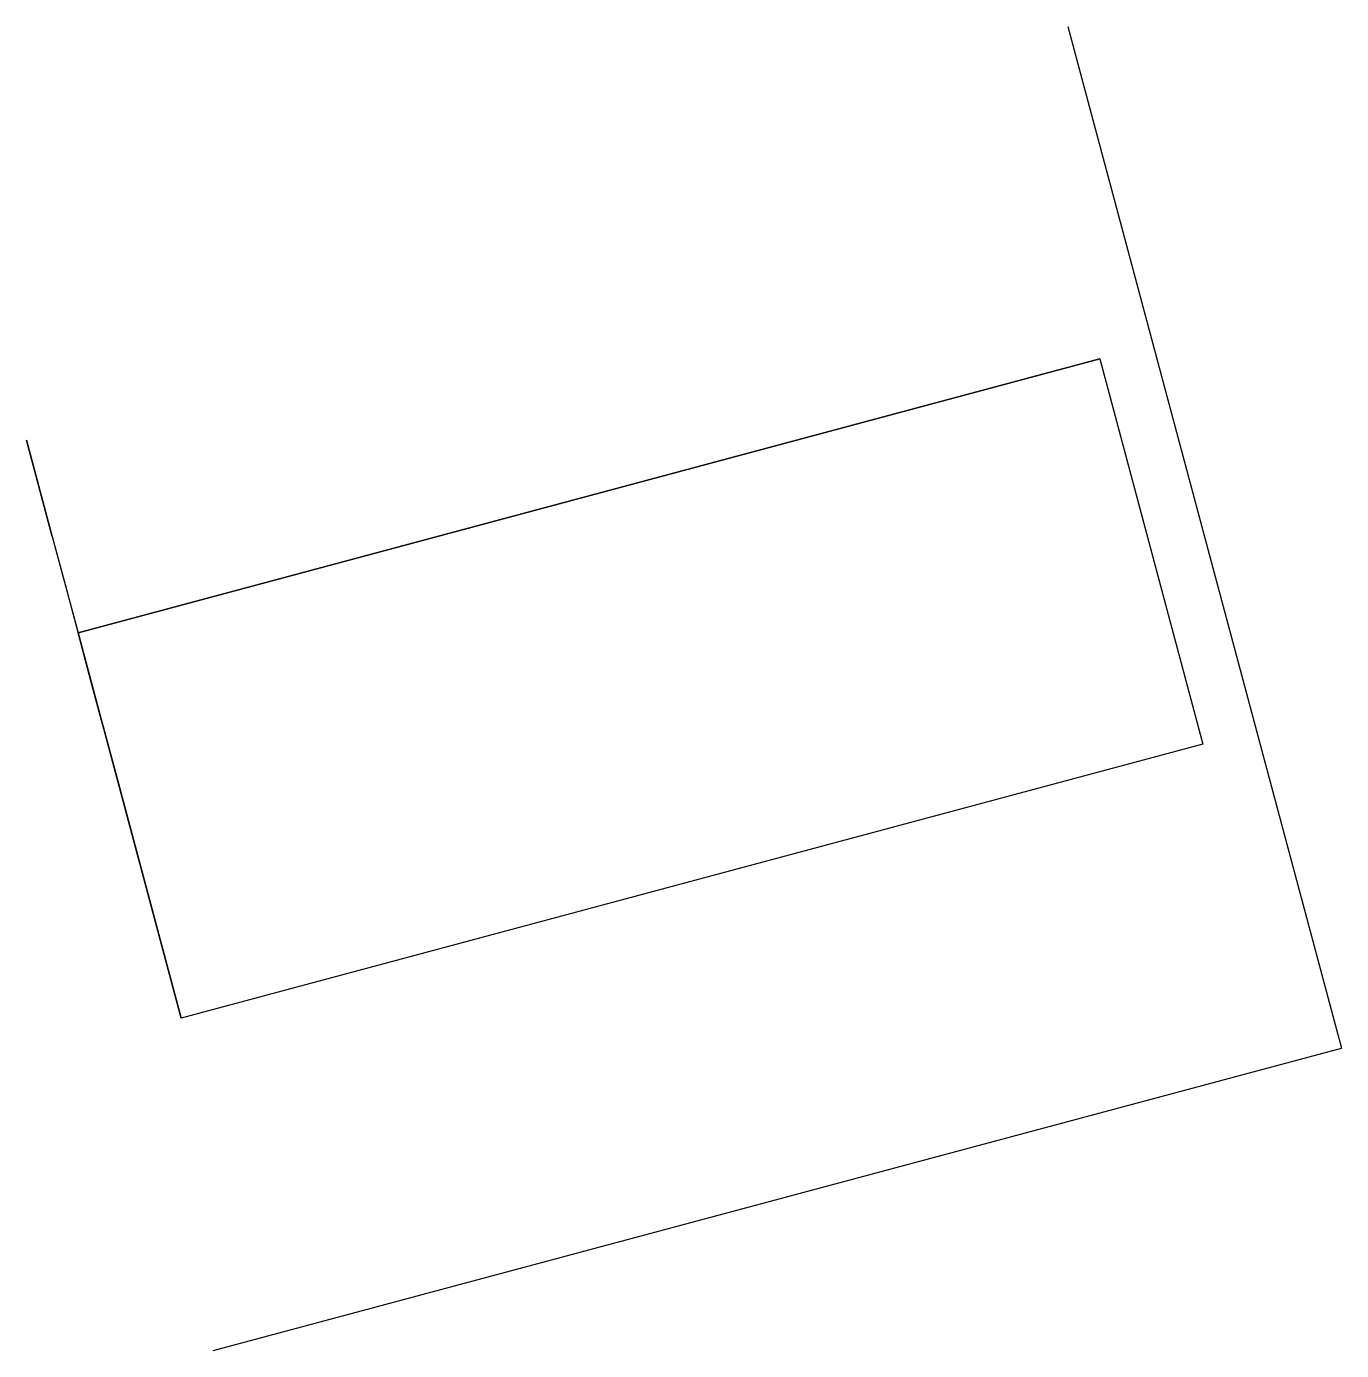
# Model space of a CAD drawing. Header units: inches. Extents: x -2.2 to 16.4, y 0 to 43.1.
# Drawn here: x -2.21 to 16.44, y 24.3 to 43.08 of the extents above.
import ezdxf

# ---------------------------------------------------------------- set-up
doc = ezdxf.new("R2010")
doc.units = ezdxf.units.IN
doc.header["$MEASUREMENT"] = 0

msp = doc.modelspace()

# ---------------------------------------------------------------- linework, layer by layer
for p, q in [((12.555, 43.076, 14.697), (16.437, 28.587, -0.303)), ((0.437, 24.3, 14.697), (16.437, 28.587, 14.697))]:
    msp.add_line(p, q)
at = {"extrusion": (-0.183005, 0.683015, -0.707107)}
for p, q in [((13.008, 38.361, 10.025), (-1.481, 34.479, 10.025)), ((-1.481, 34.479, 10.025), (13.008, 38.361, 10.025)), ((13.008, 38.361, 10.025), (14.472, 32.897, 4.368)), ((-0.017, 29.015, 4.368), (-1.481, 34.479, 10.025)), ((14.472, 32.897, 4.368), (-0.017, 29.015, 4.368)), ((14.472, 32.897, 4.368), (-0.017, 29.015, 4.368))]:
    msp.add_line(p, q, dxfattribs=at)
at = {"extrusion": (0.183005, -0.683015, 0.707107)}
for p, q in [((-1.847, 35.845, 2.954), (-2.213, 37.211, 4.368)), ((-2.213, 37.211, 4.368), (-1.847, 35.845, 5.783)), ((-1.847, 35.845, 2.954), (-1.481, 34.479, 1.54)), ((-1.847, 35.845, 5.783), (-1.664, 35.162, 5.075)), ((-1.664, 35.162, 5.075), (-1.298, 33.796, 6.49)), ((-1.481, 34.479, 1.54), (-1.115, 33.113, 2.954)), ((-0.017, 29.015, 4.368), (-1.481, 34.479, 10.025)), ((-1.298, 33.796, 6.49), (-1.481, 34.479, 10.025)), ((-1.115, 33.113, 2.954), (-1.298, 33.796, 3.661)), ((-1.298, 33.796, 3.661), (-0.932, 32.43, 5.075)), ((-0.932, 32.43, 5.075), (-0.017, 29.015, 4.368))]:
    msp.add_line(p, q, dxfattribs=at)

doc.saveas('drawing.dxf')
